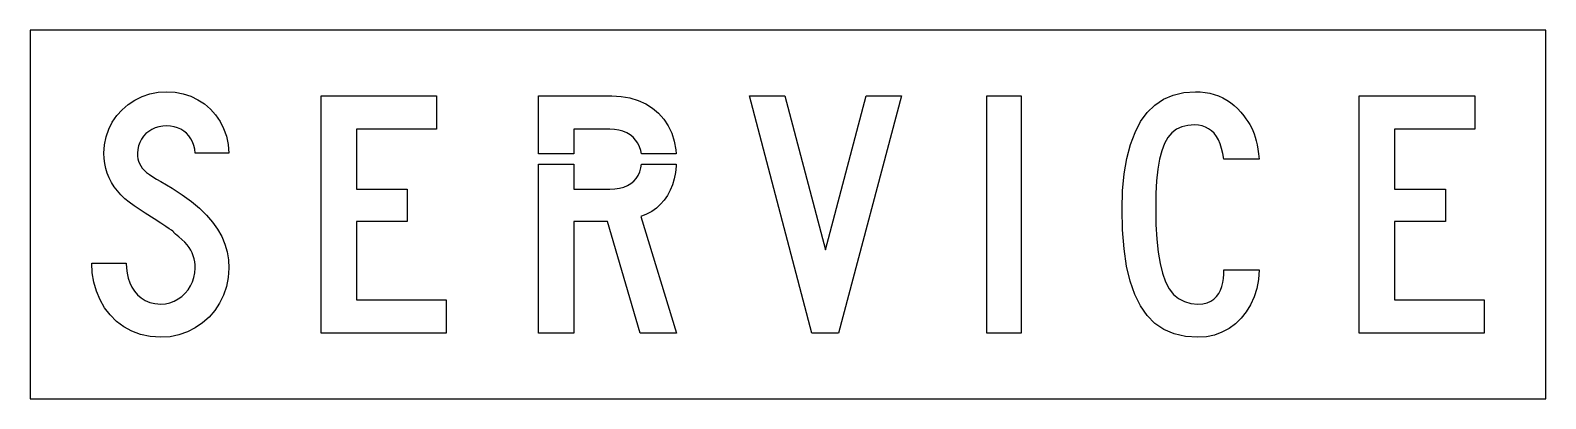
# Model space of a CAD drawing. Extents: x 0 to 74, y 0 to 18.
import ezdxf

# ---------------------------------------------------------------- set-up
doc = ezdxf.new("R2010")
doc.units = 0
doc.layers.add('CUT', color=7, linetype='Continuous')
doc.layers.add('OUTSIDE', color=1, linetype='Continuous')

msp = doc.modelspace()

# ---------------------------------------------------------------- linework, layer by layer
at = {"layer": 'CUT'}
for points in [[(9.2448, 4.6684), (9.0072, 4.3101), (8.7264, 3.9855), (8.4084, 3.7014), (8.0544, 3.4591), (7.6704, 3.2643), (7.2588, 3.1194), (6.8232, 3.0301), (6.3696, 3), (5.8608, 3.0348), (5.388, 3.1345), (4.9548, 3.2968), (4.56, 3.5136), (4.206, 3.7803), (3.8952, 4.0933), (3.6276, 4.4446), (3.4056, 4.8319), (3.2304, 5.2481), (3.1044, 5.6875), (3.0264, 6.1467), (3, 6.6197), (4.6848, 6.6197), (4.6956, 6.3762), (4.728, 6.1339), (4.782, 5.8962), (4.86, 5.669), (4.9596, 5.4545), (5.0844, 5.2574), (5.2344, 5.08), (5.4084, 4.927), (5.6088, 4.8006), (5.8344, 4.7067), (6.0888, 4.6475), (6.3696, 4.6267), (6.5964, 4.6429), (6.816, 4.6916), (7.0224, 4.7681), (7.2168, 4.8725), (7.3968, 5), (7.5588, 5.1507), (7.7016, 5.32), (7.8228, 5.5067), (7.92, 5.7084), (7.9932, 5.9217), (8.0376, 6.1455), (8.0532, 6.3762), (8.0484, 6.5351), (8.0316, 6.6893), (8.0028, 6.8365), (7.9608, 6.9803), (7.9068, 7.1194), (7.8372, 7.2562), (7.7532, 7.3896), (7.6536, 7.5206), (7.5384, 7.6516), (7.4052, 7.7814), (7.254, 7.9125), (7.0848, 8.0435), (7.0392, 8.0922), (7.0164, 8.1212), (7.0056, 8.1397), (6.9912, 8.1583), (6.9588, 8.1861), (6.8952, 8.2325), (6.786, 8.3067), (6.6168, 8.418), (6.3744, 8.5757), (6.0444, 8.7913), (5.6112, 9.0719), (5.064, 9.4267), (4.8312, 9.5948), (4.6188, 9.7722), (4.4244, 9.9588), (4.2516, 10.1548), (4.098, 10.3588), (3.9636, 10.571), (3.8496, 10.7913), (3.7572, 11.0186), (3.684, 11.2516), (3.6324, 11.4928), (3.6, 11.7386), (3.5904, 11.9901), (3.618, 12.3994), (3.6984, 12.7925), (3.828, 13.1646), (4.0032, 13.5113), (4.2216, 13.8325), (4.4796, 14.1212), (4.7736, 14.3751), (5.1, 14.5907), (5.4552, 14.7646), (5.8368, 14.8933), (6.2412, 14.9733), (6.6636, 15), (7.0764, 14.9745), (7.47, 14.8991), (7.842, 14.7762), (8.1888, 14.6093), (8.508, 14.3994), (8.7948, 14.1513), (9.0492, 13.8661), (9.2652, 13.5484), (9.4404, 13.1983), (9.5736, 12.8203), (9.6588, 12.4168), (9.6948, 11.9901), (8.0532, 11.9901), (8.0316, 12.1872), (7.9884, 12.3716), (7.9248, 12.5432), (7.8432, 12.6997), (7.7424, 12.8412), (7.6272, 12.9664), (7.4964, 13.0742), (7.3512, 13.1658), (7.1952, 13.2377), (7.0272, 13.2899), (6.8496, 13.3212), (6.6636, 13.3328), (6.468, 13.3212), (6.2796, 13.2864), (6.102, 13.2319), (5.9376, 13.1565), (5.7852, 13.0626), (5.6484, 12.9513), (5.5272, 12.8238), (5.4252, 12.6812), (5.3436, 12.5258), (5.2824, 12.3577), (5.2452, 12.1791), (5.232, 11.9901), (5.238, 11.8522), (5.2548, 11.7235), (5.286, 11.6029), (5.3304, 11.487), (5.3916, 11.3757), (5.4696, 11.2678), (5.5656, 11.1623), (5.6808, 11.0557), (5.8188, 10.949), (5.9772, 10.8388), (6.1608, 10.7264), (6.3696, 10.607), (6.9204, 10.2823), (7.4196, 9.9577), (7.866, 9.6307), (8.2608, 9.3026), (8.6052, 8.9687), (8.9004, 8.629), (9.1476, 8.2812), (9.348, 7.9252), (9.5016, 7.5577), (9.6096, 7.1786), (9.6744, 6.7843), (9.6948, 6.3762), (9.6648, 5.9159), (9.5772, 5.4765), (9.4356, 5.0591)], [(58.1023, 12.447), (58.0159, 12.6441), (57.9175, 12.8168), (57.8059, 12.9664), (57.6799, 13.0916), (57.5419, 13.1936), (57.3907, 13.2725), (57.2251, 13.3293), (57.0451, 13.3617), (56.8531, 13.3733), (56.5231, 13.3501), (56.2303, 13.2806), (55.9699, 13.1612), (55.7443, 12.9872), (55.5487, 12.7577), (55.3843, 12.4678), (55.2487, 12.1154), (55.1407, 11.698), (55.0591, 11.211), (55.0015, 10.6522), (54.9691, 10.018), (54.9583, 9.3049), (54.9703, 8.5119), (55.0087, 7.8), (55.0735, 7.167), (55.1659, 6.6093), (55.2859, 6.127), (55.4371, 5.7154), (55.6183, 5.3733), (55.8307, 5.0986), (56.0767, 4.8887), (56.3563, 4.7414), (56.6707, 4.6557), (57.0211, 4.6267), (57.2587, 4.6429), (57.4651, 4.6904), (57.6451, 4.767), (57.7975, 4.869), (57.9259, 4.9942), (58.0315, 5.1403), (58.1167, 5.3038), (58.1815, 5.4823), (58.2295, 5.6736), (58.2607, 5.8742), (58.2787, 6.0829), (58.2847, 6.2951), (60.0103, 6.2951), (59.9755, 5.8278), (59.8915, 5.3872), (59.7631, 4.9733), (59.5915, 4.5907), (59.3803, 4.2417), (59.1319, 3.9299), (58.8487, 3.6586), (58.5355, 3.429), (58.1923, 3.2458), (57.8239, 3.1113), (57.4327, 3.0278), (57.0211, 3), (56.4091, 3.0417), (55.8547, 3.167), (55.3591, 3.378), (54.9187, 3.6748), (54.5347, 4.0586), (54.2059, 4.5304), (53.9287, 5.0904), (53.7055, 5.742), (53.5339, 6.4829), (53.4115, 7.3177), (53.3395, 8.2441), (53.3155, 9.2643), (53.3407, 10.1641), (53.4175, 10.9884), (53.5435, 11.7397), (53.7199, 12.4145), (53.9455, 13.0139), (54.2215, 13.5357), (54.5455, 13.9797), (54.9187, 14.3449), (55.3411, 14.6301), (55.8115, 14.8354), (56.3287, 14.9594), (56.8951, 15), (57.1339, 14.9919), (57.3679, 14.9664), (57.5947, 14.9246), (57.8143, 14.8667), (58.0279, 14.7913), (58.2319, 14.7009), (58.4275, 14.593), (58.6135, 14.4701), (58.7899, 14.331), (58.9555, 14.1768), (59.1103, 14.0064), (59.2531, 13.8209), (59.3623, 13.6794), (59.4607, 13.5403), (59.5483, 13.3988), (59.6275, 13.2539), (59.6959, 13.1043), (59.7583, 12.9467), (59.8123, 12.7774), (59.8603, 12.5977), (59.9035, 12.4017), (59.9431, 12.1896), (59.9779, 11.9577), (60.0103, 11.7049), (58.2847, 11.7049), (58.2355, 11.9774), (58.1755, 12.2243)], [(19.8421, 13.1693), (15.9265, 13.1693), (15.9265, 10.2406), (18.4105, 10.2406), (18.4105, 8.6545), (15.9265, 8.6545), (15.9265, 4.8307), (20.3053, 4.8307), (20.3053, 3.2029), (14.2009, 3.2029), (14.2009, 14.7971), (19.8421, 14.7971)], [(29.5587, 12.6371), (29.4327, 12.7728), (29.2863, 12.891), (29.1219, 12.9896), (28.9407, 13.0672), (28.7427, 13.1241), (28.5315, 13.1577), (28.3059, 13.1693), (26.5371, 13.1693), (26.5371, 11.9559), (24.8115, 11.9559), (24.8115, 14.7971), (28.3899, 14.7971), (28.8507, 14.7716), (29.2815, 14.6986), (29.6823, 14.5768), (30.0507, 14.411), (30.3843, 14.2023), (30.6795, 13.953), (30.9363, 13.6643), (31.1499, 13.3386), (31.3215, 12.978), (31.4451, 12.5838), (31.5219, 12.1594), (31.5337, 11.9559), (29.844, 11.9559), (29.8131, 12.1246), (29.7507, 12.3113), (29.6655, 12.4829)], [(36.8524, 14.7971), (38.8324, 7.2713), (40.8112, 14.7971), (42.5368, 14.7971), (39.4636, 3.2029), (38.158, 3.2029), (35.1268, 14.7971)], [(48.3893, 3.2029), (46.7057, 3.2029), (46.7057, 14.7971), (48.3893, 14.7971)], [(70.5368, 13.1693), (66.6212, 13.1693), (66.6212, 10.2406), (69.1052, 10.2406), (69.1052, 8.6545), (66.6212, 8.6545), (66.6212, 4.8307), (71, 4.8307), (71, 3.2029), (64.8956, 3.2029), (64.8956, 14.7971), (70.5368, 14.7971)], [(26.5371, 11.4539), (26.5371, 10.2406), (28.3059, 10.2406), (28.5483, 10.2522), (28.7727, 10.2846), (28.9755, 10.338), (29.1591, 10.4122), (29.3223, 10.5072), (29.4639, 10.622), (29.5851, 10.7565), (29.6847, 10.9096), (29.7627, 11.0823), (29.8191, 11.2725), (29.8484, 11.4539), (31.5393, 11.4539), (31.5363, 11.3675), (31.4991, 11.0452), (31.4379, 10.7403), (31.3527, 10.4528), (31.2435, 10.1849), (31.1115, 9.9357), (30.9543, 9.7072), (30.7743, 9.4997), (30.5715, 9.3142), (30.3447, 9.1519), (30.0939, 9.0128), (29.8215, 8.898), (31.5483, 3.2029), (29.7795, 3.2029), (28.1799, 8.6545), (26.5371, 8.6545), (26.5371, 3.2029), (24.8115, 3.2029), (24.8115, 11.4539)]]:
    msp.add_lwpolyline(points, close=True, dxfattribs=at)
at = {"layer": 'OUTSIDE'}
msp.add_lwpolyline([(0, 0), (74, 0), (74, 18), (0, 18)], close=True, dxfattribs=at)

doc.saveas('drawing.dxf')
